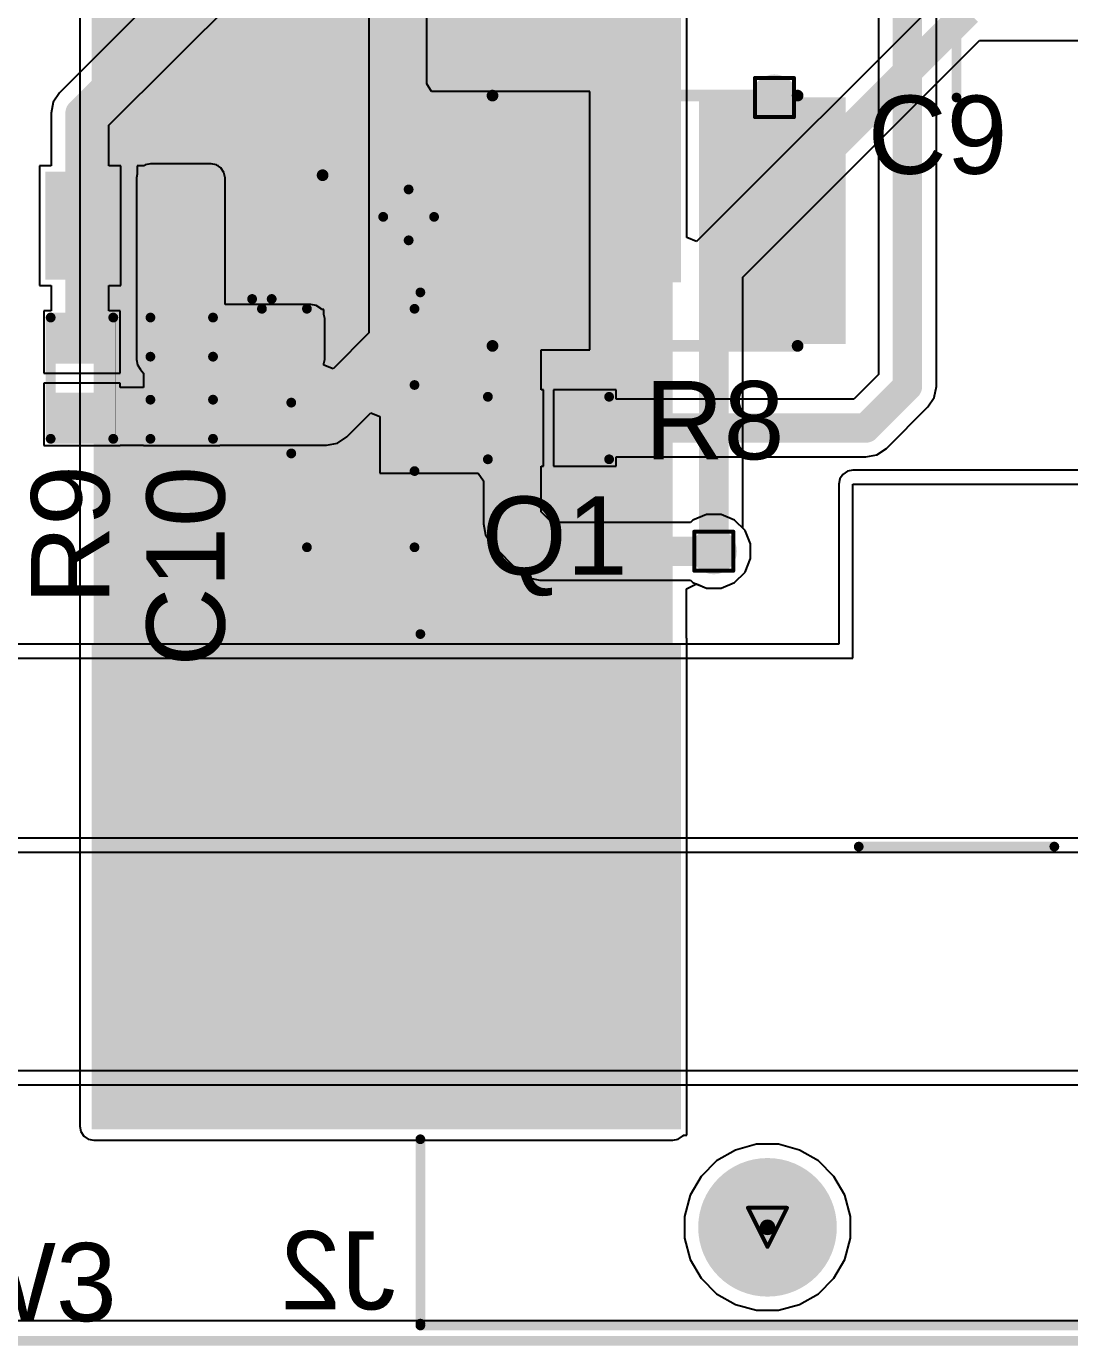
# Model space of a CAD drawing. Header units: inches. Extents: x 0 to 412, y -3 to 50.
# Drawn here: x 9.21 to 22.76, y -0.06 to 17.07 of the extents above; entities that cross this region are included whole.
import ezdxf

# ---------------------------------------------------------------- set-up
doc = ezdxf.new("R2010")
doc.units = ezdxf.units.IN
for name, color, linetype in [('Board_Outline', 56, 'Continuous'), ('Bottom Layer', 5, 'Continuous'), ('Bottom Overlay', 54, 'Continuous'), ('Bottom Paste', 16, 'Continuous'), ('Bottom Solder', 6, 'Continuous'), ('Drill Drawing', 1, 'Continuous'), ('Pad Holes', 156, 'Continuous'), ('Top Layer', 1, 'Continuous'), ('Top Overlay', 2, 'Continuous'), ('Top Paste', 8, 'Continuous'), ('Top Solder', 216, 'Continuous'), ('Via Holes', 16, 'Continuous')]:
    doc.layers.add(name, color=color, linetype=linetype)
doc.styles.add('Arial', font='', dxfattribs={"height": 0.2})
doc.styles.get('Arial').set_extended_font_data('Arial')

msp = doc.modelspace()

# ---------------------------------------------------------------- hatches: boundary and pattern name
at = {"layer": 'Bottom Layer'}
for points in [[(10.084, 2.787), (17.602, 2.787), (17.602, 20.008), (10.084, 20.008)], [(10.158, 19.948), (17.608, 19.948), (17.608, 13.848), (10.158, 13.848)], [(10.158, 8.948), (17.608, 8.948), (17.608, 2.848), (10.158, 2.848)]]:
    msp.add_hatch(color=5, dxfattribs=at).paths.add_polyline_path(points)
h = msp.add_hatch(color=5, dxfattribs=at)
edge = h.paths.add_edge_path()
edge.add_arc((18.923, 16.148), 0.3, 0, 360)
h = msp.add_hatch(color=5, dxfattribs=at)
edge = h.paths.add_edge_path()
edge.add_arc((18.136, 10.255), 0.3, 0, 360)
at = {"layer": 'Bottom Paste'}
for points in [[(10.158, 19.948), (17.608, 19.948), (17.608, 13.848), (10.158, 13.848)], [(10.158, 8.948), (17.608, 8.948), (17.608, 2.848), (10.158, 2.848)]]:
    msp.add_hatch(color=16, dxfattribs=at).paths.add_polyline_path(points)
at = {"layer": 'Bottom Solder'}
for points in [[(10.056, 20.049), (17.709, 20.049), (17.709, 13.746), (10.056, 13.746)], [(10.056, 9.049), (17.709, 9.049), (17.709, 2.746), (10.056, 2.746)]]:
    msp.add_hatch(color=6, dxfattribs=at).paths.add_polyline_path(points)
h = msp.add_hatch(color=6, dxfattribs=at)
edge = h.paths.add_edge_path()
edge.add_arc((18.833, 1.473), 0.102, 0, 360)
at = {"layer": 'Pad Holes'}
h = msp.add_hatch(color=7, dxfattribs=at)
edge = h.paths.add_edge_path()
edge.add_arc((18.833, 1.473), 0.9, 0, 360)
at = {"layer": 'Top Layer'}
h = msp.add_hatch(color=1, dxfattribs=at)
edge = h.paths.add_edge_path()
edge.add_arc((18.923, 16.148), 0.3, 0, 360)
for points in [[(14.646, 13.047), (14.646, 16.047), (16.346, 16.047), (16.346, 13.047)], [(18.046, 13.047), (18.046, 16.047), (19.746, 16.047), (19.746, 13.047)], [(9.556, 13.885), (9.556, 15.085), (10.256, 15.085), (10.256, 13.885)], [(10.82, 12.744), (11.608, 12.744), (11.608, 15.106), (10.82, 15.106)], [(10.826, 13.885), (10.826, 15.085), (11.526, 15.085), (11.526, 13.885)], [(12.096, 13.885), (12.096, 15.085), (12.796, 15.085), (12.796, 13.885)], [(10.249, 12.744), (9.614, 12.744), (9.614, 13.201), (10.249, 13.201)], [(11.544, 12.744), (10.909, 12.744), (10.909, 13.201), (11.544, 13.201)], [(11.024, 12.744), (12.903, 12.744), (12.903, 13.277), (11.024, 13.277)], [(12.897, 13.215), (12.897, 12.395), (11.977, 12.395), (11.977, 13.215)], [(10.249, 11.804), (9.614, 11.804), (9.614, 12.261), (10.249, 12.261)], [(11.544, 11.804), (10.909, 11.804), (10.909, 12.261), (11.544, 12.261)], [(14.897, 12.265), (14.897, 11.445), (13.977, 11.445), (13.977, 12.265)], [(15.291, 11.538), (15.291, 12.173), (15.748, 12.173), (15.748, 11.538)], [(16.231, 11.538), (16.231, 12.173), (16.688, 12.173), (16.688, 11.538)], [(12.897, 11.315), (12.897, 10.495), (11.977, 10.495), (11.977, 11.315)]]:
    msp.add_hatch(color=1, dxfattribs=at).paths.add_polyline_path(points)
h = msp.add_hatch(color=1, dxfattribs=at)
edge = h.paths.add_edge_path()
edge.add_arc((18.136, 10.255), 0.3, 0, 360)
at = {"layer": 'Top Paste'}
for points in [[(14.646, 13.047), (14.646, 16.047), (16.346, 16.047), (16.346, 13.047)], [(18.046, 13.047), (18.046, 16.047), (19.746, 16.047), (19.746, 13.047)], [(9.556, 13.885), (9.556, 15.085), (10.256, 15.085), (10.256, 13.885)], [(10.826, 13.885), (10.826, 15.085), (11.526, 15.085), (11.526, 13.885)], [(12.096, 13.885), (12.096, 15.085), (12.796, 15.085), (12.796, 13.885)], [(10.249, 12.744), (9.614, 12.744), (9.614, 13.201), (10.249, 13.201)], [(11.544, 12.744), (10.909, 12.744), (10.909, 13.201), (11.544, 13.201)], [(12.897, 13.215), (12.897, 12.395), (11.977, 12.395), (11.977, 13.215)], [(10.249, 11.804), (9.614, 11.804), (9.614, 12.261), (10.249, 12.261)], [(11.544, 11.804), (10.909, 11.804), (10.909, 12.261), (11.544, 12.261)], [(14.897, 12.265), (14.897, 11.445), (13.977, 11.445), (13.977, 12.265)], [(15.291, 11.538), (15.291, 12.173), (15.748, 12.173), (15.748, 11.538)], [(16.231, 11.538), (16.231, 12.173), (16.688, 12.173), (16.688, 11.538)], [(12.897, 11.315), (12.897, 10.495), (11.977, 10.495), (11.977, 11.315)]]:
    msp.add_hatch(color=8, dxfattribs=at).paths.add_polyline_path(points)
at = {"layer": 'Top Solder'}
for points in [[(14.544, 12.946), (14.544, 16.149), (16.447, 16.149), (16.447, 12.946)], [(17.944, 12.946), (17.944, 16.149), (19.847, 16.149), (19.847, 12.946)], [(9.454, 13.783), (9.454, 15.186), (10.358, 15.186), (10.358, 13.783)], [(10.724, 13.783), (10.724, 15.186), (11.628, 15.186), (11.628, 13.783)], [(11.994, 13.783), (11.994, 15.186), (12.898, 15.186), (12.898, 13.783)], [(10.304, 12.689), (9.559, 12.689), (9.559, 13.256), (10.304, 13.256)], [(11.604, 12.684), (10.849, 12.684), (10.849, 13.261), (11.604, 13.261)], [(12.998, 13.317), (12.998, 12.293), (11.875, 12.293), (11.875, 13.317)], [(14.998, 12.367), (14.998, 11.343), (13.875, 11.343), (13.875, 12.367)], [(10.304, 11.749), (9.559, 11.749), (9.559, 12.316), (10.304, 12.316)], [(11.604, 11.744), (10.849, 11.744), (10.849, 12.321), (11.604, 12.321)], [(15.236, 11.482), (15.236, 12.228), (15.803, 12.228), (15.803, 11.482)], [(16.176, 11.482), (16.176, 12.228), (16.743, 12.228), (16.743, 11.482)], [(12.998, 11.417), (12.998, 10.393), (11.875, 10.393), (11.875, 11.417)]]:
    msp.add_hatch(color=216, dxfattribs=at).paths.add_polyline_path(points)
h = msp.add_hatch(color=216, dxfattribs=at)
edge = h.paths.add_edge_path()
edge.add_arc((18.833, 1.473), 0.102, 0, 360)
at = {"layer": 'Via Holes'}
h = msp.add_hatch(color=7, dxfattribs=at)
edge = h.paths.add_edge_path()
edge.add_arc((18.923, 16.148), 0.15, 0, 360)
h = msp.add_hatch(color=7, dxfattribs=at)
edge = h.paths.add_edge_path()
edge.add_arc((18.136, 10.255), 0.15, 0, 360)

# ---------------------------------------------------------------- linework, layer by layer
at = {"layer": 'Board_Outline'}
msp.add_lwpolyline([(0, 0, 0.127, 0.127, 0), (83, 0, 0.127, 0.127, 0)], format="xyseb", dxfattribs=at)
at = {"layer": 'Bottom Layer'}
for p, q in [((17.785, 14.33), (17.785, 20.126)), ((9.903, 20.008), (9.903, 2.787)), ((21.165, 17.531), (17.912, 14.278)), ((18.511, 13.814), (21.586, 16.89)), ((21.586, 16.89), (23.033, 16.89)), ((17.912, 14.278), (17.785, 14.33)), ((18.511, 10.555), (18.511, 13.814)), ((18.541, 10.525), (18.511, 10.555)), ((18.613, 10.35), (18.541, 10.525)), ((18.613, 10.16), (18.613, 10.35)), ((18.541, 9.984), (18.613, 10.16)), ((18.406, 9.85), (18.541, 9.984)), ((17.783, 9.765), (17.91, 9.831)), ((17.91, 9.831), (18.041, 9.777)), ((18.041, 9.777), (18.231, 9.777)), ((18.231, 9.777), (18.406, 9.85)), ((17.783, 9.126), (17.783, 9.765)), ((17.785, 9.126), (17.783, 9.126)), ((17.785, 2.67), (17.785, 9.126)), ((9.903, 2.787), (9.916, 2.718)), ((9.916, 2.718), (9.956, 2.659)), ((9.956, 2.659), (10.014, 2.62)), ((10.014, 2.62), (10.084, 2.606)), ((10.084, 2.606), (17.602, 2.606)), ((17.602, 2.606), (17.672, 2.62)), ((17.672, 2.62), (17.73, 2.659)), ((17.73, 2.659), (17.738, 2.67)), ((17.738, 2.67), (17.785, 2.67)), ((18.417, 2.477), (18.171, 2.335)), ((18.691, 2.551), (18.417, 2.477)), ((18.974, 2.551), (18.691, 2.551)), ((19.249, 2.477), (18.974, 2.551)), ((19.494, 2.335), (19.249, 2.477)), ((18.171, 2.335), (17.97, 2.135)), ((19.695, 2.135), (19.494, 2.335)), ((17.97, 2.135), (17.828, 1.889)), ((19.837, 1.889), (19.695, 2.135)), ((17.828, 1.889), (17.755, 1.615)), ((19.91, 1.615), (19.837, 1.889)), ((17.755, 1.615), (17.755, 1.331)), ((19.91, 1.331), (19.91, 1.615)), ((17.755, 1.331), (17.828, 1.057)), ((19.837, 1.057), (19.91, 1.331)), ((17.828, 1.057), (17.97, 0.811)), ((19.695, 0.811), (19.837, 1.057)), ((17.97, 0.811), (18.171, 0.61)), ((19.494, 0.61), (19.695, 0.811)), ((18.171, 0.61), (18.417, 0.469)), ((19.249, 0.469), (19.494, 0.61)), ((18.417, 0.469), (18.691, 0.395)), ((18.691, 0.395), (18.974, 0.395)), ((18.974, 0.395), (19.249, 0.469)), ((24.246, 0.259), (0.259, 0.259))]:
    msp.add_line(p, q, dxfattribs=at)
for points in [[(18.136, 13.97, 0.381, 0.381, 0), (21.431, 17.265, 0.381, 0.381, 0)], [(18.136, 10.255, 0.381, 0.381, 0), (18.136, 13.97, 0.381, 0.381, 0)]]:
    msp.add_lwpolyline(points, format="xyseb", dxfattribs=at)
for points in [[(18.04, 13.97, 0.191, 0.191, 1), (18.231, 13.97, 0.191, 0.191, 1)], [(18.04, 13.97, 0.191, 0.191, 1), (18.231, 13.97, 0.191, 0.191, 1)], [(18.04, 10.255, 0.191, 0.191, 1), (18.231, 10.255, 0.191, 0.191, 1)]]:
    msp.add_lwpolyline(points, format="xyseb", close=True, dxfattribs=at)
at = {"layer": 'Bottom Overlay'}
for points in [[(21.288, 16.148, 0.127, 0.127, 0), (21.288, 18.561, 0.127, 0.127, 0)], [(14.326, 9.179, 0.127, 0.127, 0), (14.326, 13.617, 0.127, 0.127, 0)], [(20.018, 6.418, 0.127, 0.127, 0), (22.558, 6.418, 0.127, 0.127, 0)], [(14.326, 0.222, 0.127, 0.127, 0), (14.326, 2.617, 0.127, 0.127, 0)], [(14.326, 0.198, 0.127, 0.127, 0), (41.774, 0.198, 0.127, 0.127, 0)]]:
    msp.add_lwpolyline(points, format="xyseb", dxfattribs=at)
for points in [[(21.256, 16.148, 0.0635, 0.0635, 1), (21.319, 16.148, 0.0635, 0.0635, 1)], [(14.294, 13.617, 0.0635, 0.0635, 1), (14.357, 13.617, 0.0635, 0.0635, 1)], [(14.294, 9.179, 0.0635, 0.0635, 1), (14.357, 9.179, 0.0635, 0.0635, 1)], [(19.986, 6.418, 0.0635, 0.0635, 1), (20.049, 6.418, 0.0635, 0.0635, 1)], [(22.526, 6.418, 0.0635, 0.0635, 1), (22.589, 6.418, 0.0635, 0.0635, 1)], [(14.294, 2.617, 0.0635, 0.0635, 1), (14.357, 2.617, 0.0635, 0.0635, 1)], [(14.294, 0.222, 0.0635, 0.0635, 1), (14.357, 0.222, 0.0635, 0.0635, 1)], [(14.294, 0.198, 0.0635, 0.0635, 1), (14.357, 0.198, 0.0635, 0.0635, 1)]]:
    msp.add_lwpolyline(points, format="xyseb", close=True, dxfattribs=at)
at = {"layer": 'Drill Drawing'}
for points in [[(18.669, 16.402, 0.0508, 0.0508, 0), (19.177, 16.402, 0.0508, 0.0508, 0)], [(18.669, 15.894, 0.0508, 0.0508, 0), (18.669, 16.402, 0.0508, 0.0508, 0)], [(19.177, 15.894, 0.0508, 0.0508, 0), (19.177, 16.402, 0.0508, 0.0508, 0)], [(18.669, 15.894, 0.0508, 0.0508, 0), (19.177, 15.894, 0.0508, 0.0508, 0)], [(17.882, 10.509, 0.0508, 0.0508, 0), (18.39, 10.509, 0.0508, 0.0508, 0)], [(17.882, 10.001, 0.0508, 0.0508, 0), (17.882, 10.509, 0.0508, 0.0508, 0)], [(18.39, 10.001, 0.0508, 0.0508, 0), (18.39, 10.509, 0.0508, 0.0508, 0)], [(17.882, 10.001, 0.0508, 0.0508, 0), (18.39, 10.001, 0.0508, 0.0508, 0)], [(18.579, 1.727, 0.0508, 0.0508, 0), (19.087, 1.727, 0.0508, 0.0508, 0)], [(18.579, 1.727, 0.0508, 0.0508, 0), (18.833, 1.219, 0.0508, 0.0508, 0)], [(18.833, 1.219, 0.0508, 0.0508, 0), (19.087, 1.727, 0.0508, 0.0508, 0)]]:
    msp.add_lwpolyline(points, format="xyseb", dxfattribs=at)
for points in [[(18.656, 16.402, 0.0254, 0.0254, 1), (18.682, 16.402, 0.0254, 0.0254, 1)], [(18.656, 16.402, 0.0254, 0.0254, 1), (18.682, 16.402, 0.0254, 0.0254, 1)], [(19.164, 16.402, 0.0254, 0.0254, 1), (19.19, 16.402, 0.0254, 0.0254, 1)], [(19.164, 16.402, 0.0254, 0.0254, 1), (19.19, 16.402, 0.0254, 0.0254, 1)], [(18.656, 15.894, 0.0254, 0.0254, 1), (18.682, 15.894, 0.0254, 0.0254, 1)], [(18.656, 15.894, 0.0254, 0.0254, 1), (18.682, 15.894, 0.0254, 0.0254, 1)], [(19.164, 15.894, 0.0254, 0.0254, 1), (19.19, 15.894, 0.0254, 0.0254, 1)], [(19.164, 15.894, 0.0254, 0.0254, 1), (19.19, 15.894, 0.0254, 0.0254, 1)], [(17.869, 10.509, 0.0254, 0.0254, 1), (17.894, 10.509, 0.0254, 0.0254, 1)], [(17.869, 10.509, 0.0254, 0.0254, 1), (17.894, 10.509, 0.0254, 0.0254, 1)], [(18.377, 10.509, 0.0254, 0.0254, 1), (18.402, 10.509, 0.0254, 0.0254, 1)], [(18.377, 10.509, 0.0254, 0.0254, 1), (18.402, 10.509, 0.0254, 0.0254, 1)], [(17.869, 10.001, 0.0254, 0.0254, 1), (17.894, 10.001, 0.0254, 0.0254, 1)], [(17.869, 10.001, 0.0254, 0.0254, 1), (17.894, 10.001, 0.0254, 0.0254, 1)], [(18.377, 10.001, 0.0254, 0.0254, 1), (18.402, 10.001, 0.0254, 0.0254, 1)], [(18.377, 10.001, 0.0254, 0.0254, 1), (18.402, 10.001, 0.0254, 0.0254, 1)], [(18.566, 1.727, 0.0254, 0.0254, 1), (18.591, 1.727, 0.0254, 0.0254, 1)], [(18.566, 1.727, 0.0254, 0.0254, 1), (18.591, 1.727, 0.0254, 0.0254, 1)], [(19.074, 1.727, 0.0254, 0.0254, 1), (19.099, 1.727, 0.0254, 0.0254, 1)], [(19.074, 1.727, 0.0254, 0.0254, 1), (19.099, 1.727, 0.0254, 0.0254, 1)], [(18.82, 1.219, 0.0254, 0.0254, 1), (18.845, 1.219, 0.0254, 0.0254, 1)], [(18.82, 1.219, 0.0254, 0.0254, 1), (18.845, 1.219, 0.0254, 0.0254, 1)]]:
    msp.add_lwpolyline(points, format="xyseb", close=True, dxfattribs=at)
at = {"layer": 'Top Layer'}
for p, q in [((13.658, 21.19), (13.658, 13.09)), ((14.409, 16.328), (14.409, 21.19)), ((20.275, 19.232), (20.275, 12.551)), ((21.026, 12.395), (21.026, 19.232)), ((12.07, 18.64), (9.64, 16.21)), ((10.282, 15.789), (12.712, 18.219)), ((14.468, 16.225), (14.409, 16.328)), ((9.64, 16.21), (9.559, 16.088)), ((16.524, 16.225), (14.468, 16.225)), ((16.524, 12.87), (16.524, 16.225)), ((9.559, 16.088), (9.53, 15.944)), ((9.53, 15.944), (9.53, 15.262)), ((10.282, 15.262), (10.282, 15.789)), ((9.53, 15.262), (9.378, 15.262)), ((9.378, 15.262), (9.378, 13.707)), ((10.434, 15.262), (10.282, 15.262)), ((10.434, 13.707), (10.434, 15.262)), ((10.734, 15.262), (10.648, 15.262)), ((10.648, 15.262), (10.648, 15.152)), ((10.751, 15.274), (10.734, 15.262)), ((10.82, 15.287), (10.751, 15.274)), ((11.608, 15.287), (10.82, 15.287)), ((11.677, 15.274), (11.608, 15.287)), ((11.694, 15.262), (11.677, 15.274)), ((11.704, 15.262), (11.694, 15.262)), ((11.704, 15.256), (11.704, 15.262)), ((11.736, 15.234), (11.704, 15.256)), ((10.648, 15.152), (10.639, 15.106)), ((10.639, 15.106), (10.639, 12.744)), ((11.775, 15.176), (11.736, 15.234)), ((11.789, 15.106), (11.775, 15.176)), ((11.789, 13.459), (11.789, 15.106)), ((9.378, 13.707), (9.53, 13.707)), ((9.53, 13.707), (9.53, 13.379)), ((10.282, 13.379), (10.282, 13.707)), ((10.282, 13.707), (10.434, 13.707)), ((9.53, 13.379), (9.436, 13.379)), ((9.436, 13.379), (9.436, 12.566)), ((10.427, 13.379), (10.282, 13.379)), ((10.427, 12.566), (10.427, 13.379)), ((12.903, 13.459), (11.789, 13.459)), ((12.973, 13.445), (12.903, 13.459)), ((13.031, 13.406), (12.973, 13.445)), ((13.04, 13.393), (13.031, 13.406)), ((13.074, 13.393), (13.04, 13.393)), ((13.074, 13.328), (13.074, 13.393)), ((13.084, 13.277), (13.074, 13.328)), ((13.084, 12.744), (13.084, 13.277)), ((13.658, 13.09), (13.192, 12.624)), ((15.895, 12.35), (15.895, 12.87)), ((15.895, 12.87), (16.524, 12.87)), ((10.639, 12.744), (10.653, 12.675)), ((13.074, 12.693), (13.084, 12.744)), ((13.074, 12.672), (13.074, 12.693)), ((9.436, 12.566), (10.427, 12.566)), ((10.653, 12.675), (10.692, 12.616)), ((10.692, 12.616), (10.706, 12.598)), ((10.706, 12.598), (10.731, 12.566)), ((10.731, 12.566), (10.731, 12.566)), ((10.731, 12.566), (10.731, 12.439)), ((13.192, 12.624), (13.074, 12.672)), ((20.275, 12.551), (19.954, 12.231)), ((10.427, 12.439), (9.436, 12.439)), ((9.436, 12.439), (9.436, 11.626)), ((10.427, 12.383), (10.427, 12.439)), ((10.731, 12.383), (10.427, 12.383)), ((10.731, 12.439), (10.731, 12.439)), ((10.731, 12.439), (10.731, 12.383)), ((15.926, 12.35), (15.895, 12.35)), ((15.926, 11.36), (15.926, 12.35)), ((16.866, 12.35), (16.053, 12.35)), ((16.053, 12.35), (16.053, 11.36)), ((16.866, 12.231), (16.866, 12.35)), ((20.997, 12.251), (21.026, 12.395)), ((19.954, 12.231), (16.866, 12.231)), ((20.916, 12.13), (20.997, 12.251)), ((13.372, 11.742), (13.681, 12.051)), ((13.681, 12.051), (13.799, 12.003)), ((13.799, 12.003), (13.799, 11.267)), ((20.376, 11.589), (20.916, 12.13)), ((13.106, 11.632), (13.25, 11.66)), ((13.25, 11.66), (13.372, 11.742)), ((9.436, 11.626), (10.427, 11.626)), ((10.427, 11.626), (10.427, 11.632)), ((10.427, 11.632), (10.731, 11.632)), ((10.731, 11.632), (10.731, 11.626)), ((10.731, 11.626), (11.722, 11.626)), ((11.722, 11.626), (11.722, 11.632)), ((11.722, 11.632), (13.106, 11.632)), ((20.11, 11.479), (20.254, 11.508)), ((20.254, 11.508), (20.376, 11.589)), ((15.895, 10.766), (15.895, 11.36)), ((15.895, 11.36), (15.926, 11.36)), ((16.053, 11.36), (16.866, 11.36)), ((16.866, 11.36), (16.866, 11.479)), ((16.866, 11.479), (20.11, 11.479)), ((13.799, 11.267), (15.074, 11.267)), ((15.074, 11.267), (15.144, 11.169)), ((15.144, 11.169), (15.144, 10.61)), ((19.772, 11.195), (19.758, 11.125)), ((19.811, 11.253), (19.772, 11.195)), ((19.87, 11.293), (19.811, 11.253)), ((19.939, 11.306), (19.87, 11.293)), ((40.284, 11.306), (19.939, 11.306)), ((19.758, 11.125), (19.758, 9.046)), ((19.939, 8.865), (19.939, 11.125)), ((19.939, 11.125), (40.284, 11.125)), ((16.031, 10.63), (15.895, 10.766)), ((17.835, 10.63), (16.031, 10.63)), ((17.865, 10.66), (17.835, 10.63)), ((18.041, 10.733), (17.865, 10.66)), ((18.231, 10.733), (18.041, 10.733)), ((18.406, 10.66), (18.231, 10.733)), ((18.541, 10.525), (18.406, 10.66)), ((15.144, 10.61), (15.172, 10.467)), ((15.172, 10.467), (15.254, 10.345)), ((18.613, 10.35), (18.541, 10.525)), ((15.254, 10.345), (15.609, 9.989)), ((18.613, 10.16), (18.613, 10.35)), ((18.541, 9.984), (18.613, 10.16)), ((15.609, 9.989), (15.731, 9.908)), ((18.406, 9.85), (18.541, 9.984)), ((15.731, 9.908), (15.875, 9.879)), ((15.875, 9.879), (17.835, 9.879)), ((17.835, 9.879), (17.865, 9.85)), ((17.865, 9.85), (18.041, 9.777)), ((18.041, 9.777), (18.231, 9.777)), ((18.231, 9.777), (18.406, 9.85)), ((19.758, 9.046), (9.045, 9.046)), ((8.865, 8.865), (19.939, 8.865)), ((47.523, 6.528), (6.147, 6.528)), ((6.147, 6.347), (26.187, 6.347)), ((26.187, 3.505), (0.259, 3.505)), ((5.035, 3.324), (26.187, 3.324)), ((18.417, 2.477), (18.171, 2.335)), ((18.691, 2.551), (18.417, 2.477)), ((18.974, 2.551), (18.691, 2.551)), ((19.249, 2.477), (18.974, 2.551)), ((19.494, 2.335), (19.249, 2.477)), ((18.171, 2.335), (17.97, 2.135)), ((19.695, 2.135), (19.494, 2.335)), ((17.97, 2.135), (17.828, 1.889)), ((19.837, 1.889), (19.695, 2.135)), ((17.828, 1.889), (17.755, 1.615)), ((19.91, 1.615), (19.837, 1.889)), ((17.755, 1.615), (17.755, 1.331)), ((19.91, 1.331), (19.91, 1.615)), ((17.755, 1.331), (17.828, 1.057)), ((19.837, 1.057), (19.91, 1.331)), ((17.828, 1.057), (17.97, 0.811)), ((19.695, 0.811), (19.837, 1.057)), ((17.97, 0.811), (18.171, 0.61)), ((19.494, 0.61), (19.695, 0.811)), ((18.171, 0.61), (18.417, 0.469)), ((19.249, 0.469), (19.494, 0.61)), ((18.417, 0.469), (18.691, 0.395)), ((18.691, 0.395), (18.974, 0.395)), ((18.974, 0.395), (19.249, 0.469)), ((44.151, 0.259), (0.259, 0.259))]:
    msp.add_line(p, q, dxfattribs=at)
for points in [[(14.034, 12.935, 0.381, 0.381, 0), (14.034, 22.117, 0.381, 0.381, 0)], [(20.65, 12.395, 0.381, 0.381, 0), (20.65, 19.533, 0.381, 0.381, 0)], [(9.906, 15.944, 0.381, 0.381, 0), (12.446, 18.484, 0.381, 0.381, 0)], [(18.923, 14.961, 0.381, 0.381, 0), (18.923, 16.148, 0.381, 0.381, 0)], [(9.906, 14.485, 0.381, 0.381, 0), (9.906, 15.944, 0.381, 0.381, 0)], [(15.496, 14.547, 0.381, 0.381, 0), (15.519, 14.524, 0.381, 0.381, 0)], [(9.906, 12.947, 0.381, 0.381, 0), (9.906, 14.485, 0.381, 0.381, 0)], [(15.519, 11.855, 0.381, 0.381, 0), (15.519, 14.524, 0.381, 0.381, 0)], [(13.106, 12.007, 0.381, 0.381, 0), (14.034, 12.935, 0.381, 0.381, 0)], [(20.11, 11.855, 0.381, 0.381, 0), (20.65, 12.395, 0.381, 0.381, 0)], [(10.008, 12.007, 0.381, 0.381, 0), (13.106, 12.007, 0.381, 0.381, 0)], [(14.437, 11.855, 0.381, 0.381, 0), (15.519, 11.855, 0.381, 0.381, 0)], [(15.519, 11.449, 0.381, 0.381, 0), (15.519, 11.855, 0.381, 0.381, 0)], [(16.459, 11.855, 0.381, 0.381, 0), (20.11, 11.855, 0.381, 0.381, 0)], [(15.519, 11.372, 0.381, 0.381, 0), (15.519, 11.449, 0.381, 0.381, 0)], [(15.519, 10.61, 0.381, 0.381, 0), (15.519, 11.372, 0.381, 0.381, 0)], [(15.519, 10.61, 0.381, 0.381, 0), (15.875, 10.255, 0.381, 0.381, 0)], [(15.875, 10.255, 0.381, 0.381, 0), (18.136, 10.255, 0.381, 0.381, 0)]]:
    msp.add_lwpolyline(points, format="xyseb", dxfattribs=at)
for points in [[(18.828, 16.148, 0.191, 0.191, 1), (19.018, 16.148, 0.191, 0.191, 1)], [(9.811, 15.944, 0.191, 0.191, 1), (10.001, 15.944, 0.191, 0.191, 1)], [(9.811, 15.944, 0.191, 0.191, 1), (10.001, 15.944, 0.191, 0.191, 1)], [(18.828, 14.961, 0.191, 0.191, 1), (19.018, 14.961, 0.191, 0.191, 1)], [(15.401, 14.547, 0.191, 0.191, 1), (15.591, 14.547, 0.191, 0.191, 1)], [(9.811, 14.485, 0.191, 0.191, 1), (10.001, 14.485, 0.191, 0.191, 1)], [(9.811, 14.485, 0.191, 0.191, 1), (10.001, 14.485, 0.191, 0.191, 1)], [(15.424, 14.524, 0.191, 0.191, 1), (15.615, 14.524, 0.191, 0.191, 1)], [(15.424, 14.524, 0.191, 0.191, 1), (15.615, 14.524, 0.191, 0.191, 1)], [(9.811, 12.947, 0.191, 0.191, 1), (10.001, 12.947, 0.191, 0.191, 1)], [(13.939, 12.935, 0.191, 0.191, 1), (14.129, 12.935, 0.191, 0.191, 1)], [(13.939, 12.935, 0.191, 0.191, 1), (14.129, 12.935, 0.191, 0.191, 1)], [(20.555, 12.395, 0.191, 0.191, 1), (20.745, 12.395, 0.191, 0.191, 1)], [(20.555, 12.395, 0.191, 0.191, 1), (20.745, 12.395, 0.191, 0.191, 1)], [(9.912, 12.007, 0.191, 0.191, 1), (10.103, 12.007, 0.191, 0.191, 1)], [(13.011, 12.007, 0.191, 0.191, 1), (13.202, 12.007, 0.191, 0.191, 1)], [(13.011, 12.007, 0.191, 0.191, 1), (13.202, 12.007, 0.191, 0.191, 1)], [(14.341, 11.855, 0.191, 0.191, 1), (14.532, 11.855, 0.191, 0.191, 1)], [(15.424, 11.855, 0.191, 0.191, 1), (15.615, 11.855, 0.191, 0.191, 1)], [(15.424, 11.855, 0.191, 0.191, 1), (15.615, 11.855, 0.191, 0.191, 1)], [(15.424, 11.855, 0.191, 0.191, 1), (15.615, 11.855, 0.191, 0.191, 1)], [(16.364, 11.855, 0.191, 0.191, 1), (16.554, 11.855, 0.191, 0.191, 1)], [(20.015, 11.855, 0.191, 0.191, 1), (20.205, 11.855, 0.191, 0.191, 1)], [(20.015, 11.855, 0.191, 0.191, 1), (20.205, 11.855, 0.191, 0.191, 1)], [(15.424, 11.449, 0.191, 0.191, 1), (15.615, 11.449, 0.191, 0.191, 1)], [(15.424, 11.449, 0.191, 0.191, 1), (15.615, 11.449, 0.191, 0.191, 1)], [(15.424, 11.372, 0.191, 0.191, 1), (15.615, 11.372, 0.191, 0.191, 1)], [(15.424, 11.372, 0.191, 0.191, 1), (15.615, 11.372, 0.191, 0.191, 1)], [(15.424, 10.61, 0.191, 0.191, 1), (15.615, 10.61, 0.191, 0.191, 1)], [(15.424, 10.61, 0.191, 0.191, 1), (15.615, 10.61, 0.191, 0.191, 1)], [(15.78, 10.255, 0.191, 0.191, 1), (15.97, 10.255, 0.191, 0.191, 1)], [(15.78, 10.255, 0.191, 0.191, 1), (15.97, 10.255, 0.191, 0.191, 1)], [(18.04, 10.255, 0.191, 0.191, 1), (18.231, 10.255, 0.191, 0.191, 1)]]:
    msp.add_lwpolyline(points, format="xyseb", close=True, dxfattribs=at)
at = {"layer": 'Top Overlay'}
for points in [[(13.056, 15.139, 0.152, 0.152, 0), (13.056, 19.381, 0.152, 0.152, 0)], [(15.262, 16.173, 0.152, 0.152, 0), (19.224, 16.173, 0.152, 0.152, 0)], [(14.173, 14.293, 0.127, 0.127, 0), (14.173, 14.954, 0.127, 0.127, 0)], [(13.843, 14.598, 0.127, 0.127, 0), (14.503, 14.598, 0.127, 0.127, 0)], [(12.141, 13.531, 0.127, 0.127, 0), (12.268, 13.404, 0.127, 0.127, 0)], [(12.141, 13.531, 0.127, 0.127, 0), (12.395, 13.531, 0.127, 0.127, 0)], [(12.268, 13.404, 0.127, 0.127, 0), (12.395, 13.531, 0.127, 0.127, 0)], [(12.852, 13.404, 0.127, 0.127, 0), (14.249, 13.404, 0.127, 0.127, 0)], [(14.249, 12.414, 0.127, 0.127, 0), (14.249, 13.404, 0.127, 0.127, 0)], [(9.525, 11.715, 0.127, 0.127, 0), (9.525, 13.29, 0.127, 0.127, 0)], [(9.525, 13.29, 0.127, 0.127, 0), (10.338, 13.29, 0.127, 0.127, 0)], [(10.338, 11.715, 0.127, 0.127, 0), (10.338, 13.29, 0.127, 0.127, 0)], [(10.363, 11.69, 0.00323, 0.00323, 0), (10.363, 13.316, 0.00323, 0.00323, 0)], [(10.82, 13.29, 0.127, 0.127, 0), (11.633, 13.29, 0.127, 0.127, 0)], [(10.82, 12.782, 0.127, 0.127, 0), (10.82, 13.29, 0.127, 0.127, 0)], [(11.633, 12.782, 0.127, 0.127, 0), (11.633, 13.29, 0.127, 0.127, 0)], [(15.262, 12.922, 0.152, 0.152, 0), (19.224, 12.922, 0.152, 0.152, 0)], [(10.82, 11.715, 0.127, 0.127, 0), (10.82, 12.223, 0.127, 0.127, 0)], [(11.633, 11.715, 0.127, 0.127, 0), (11.633, 12.223, 0.127, 0.127, 0)], [(12.649, 11.525, 0.127, 0.127, 0), (12.649, 12.185, 0.127, 0.127, 0)], [(15.202, 12.261, 0.127, 0.127, 0), (16.777, 12.261, 0.127, 0.127, 0)], [(15.202, 11.449, 0.127, 0.127, 0), (15.202, 12.261, 0.127, 0.127, 0)], [(16.777, 11.449, 0.127, 0.127, 0), (16.777, 12.261, 0.127, 0.127, 0)], [(9.525, 11.715, 0.127, 0.127, 0), (10.338, 11.715, 0.127, 0.127, 0)], [(10.82, 11.715, 0.127, 0.127, 0), (11.633, 11.715, 0.127, 0.127, 0)], [(15.202, 11.449, 0.127, 0.127, 0), (16.777, 11.449, 0.127, 0.127, 0)], [(14.249, 10.306, 0.127, 0.127, 0), (14.249, 11.296, 0.127, 0.127, 0)], [(15.177, 11.423, 0.00323, 0.00323, 0), (16.802, 11.423, 0.00323, 0.00323, 0)], [(12.852, 10.306, 0.127, 0.127, 0), (14.249, 10.306, 0.127, 0.127, 0)]]:
    msp.add_lwpolyline(points, format="xyseb", dxfattribs=at)
for points in [[(15.224, 16.173, 0.0762, 0.0762, 1), (15.3, 16.173, 0.0762, 0.0762, 1)], [(19.186, 16.173, 0.0762, 0.0762, 1), (19.262, 16.173, 0.0762, 0.0762, 1)], [(13.018, 15.139, 0.0762, 0.0762, 1), (13.094, 15.139, 0.0762, 0.0762, 1)], [(14.141, 14.954, 0.0635, 0.0635, 1), (14.205, 14.954, 0.0635, 0.0635, 1)], [(13.811, 14.598, 0.0635, 0.0635, 1), (13.875, 14.598, 0.0635, 0.0635, 1)], [(14.472, 14.598, 0.0635, 0.0635, 1), (14.535, 14.598, 0.0635, 0.0635, 1)], [(14.141, 14.293, 0.0635, 0.0635, 1), (14.205, 14.293, 0.0635, 0.0635, 1)], [(12.109, 13.531, 0.0635, 0.0635, 1), (12.173, 13.531, 0.0635, 0.0635, 1)], [(12.109, 13.531, 0.0635, 0.0635, 1), (12.173, 13.531, 0.0635, 0.0635, 1)], [(12.363, 13.531, 0.0635, 0.0635, 1), (12.427, 13.531, 0.0635, 0.0635, 1)], [(12.363, 13.531, 0.0635, 0.0635, 1), (12.427, 13.531, 0.0635, 0.0635, 1)], [(12.236, 13.404, 0.0635, 0.0635, 1), (12.3, 13.404, 0.0635, 0.0635, 1)], [(12.236, 13.404, 0.0635, 0.0635, 1), (12.3, 13.404, 0.0635, 0.0635, 1)], [(12.821, 13.404, 0.0635, 0.0635, 1), (12.884, 13.404, 0.0635, 0.0635, 1)], [(14.218, 13.404, 0.0635, 0.0635, 1), (14.281, 13.404, 0.0635, 0.0635, 1)], [(14.218, 13.404, 0.0635, 0.0635, 1), (14.281, 13.404, 0.0635, 0.0635, 1)], [(9.493, 13.29, 0.0635, 0.0635, 1), (9.557, 13.29, 0.0635, 0.0635, 1)], [(9.493, 13.29, 0.0635, 0.0635, 1), (9.557, 13.29, 0.0635, 0.0635, 1)], [(10.306, 13.29, 0.0635, 0.0635, 1), (10.37, 13.29, 0.0635, 0.0635, 1)], [(10.306, 13.29, 0.0635, 0.0635, 1), (10.37, 13.29, 0.0635, 0.0635, 1)], [(10.362, 13.316, 0.00161, 0.00161, 1), (10.364, 13.316, 0.00161, 0.00161, 1)], [(10.789, 13.29, 0.0635, 0.0635, 1), (10.852, 13.29, 0.0635, 0.0635, 1)], [(10.789, 13.29, 0.0635, 0.0635, 1), (10.852, 13.29, 0.0635, 0.0635, 1)], [(11.601, 13.29, 0.0635, 0.0635, 1), (11.665, 13.29, 0.0635, 0.0635, 1)], [(11.601, 13.29, 0.0635, 0.0635, 1), (11.665, 13.29, 0.0635, 0.0635, 1)], [(15.224, 12.922, 0.0762, 0.0762, 1), (15.3, 12.922, 0.0762, 0.0762, 1)], [(19.186, 12.922, 0.0762, 0.0762, 1), (19.262, 12.922, 0.0762, 0.0762, 1)], [(10.789, 12.782, 0.0635, 0.0635, 1), (10.852, 12.782, 0.0635, 0.0635, 1)], [(11.601, 12.782, 0.0635, 0.0635, 1), (11.665, 12.782, 0.0635, 0.0635, 1)], [(14.218, 12.414, 0.0635, 0.0635, 1), (14.281, 12.414, 0.0635, 0.0635, 1)], [(10.789, 12.223, 0.0635, 0.0635, 1), (10.852, 12.223, 0.0635, 0.0635, 1)], [(11.601, 12.223, 0.0635, 0.0635, 1), (11.665, 12.223, 0.0635, 0.0635, 1)], [(12.617, 12.185, 0.0635, 0.0635, 1), (12.681, 12.185, 0.0635, 0.0635, 1)], [(15.17, 12.261, 0.0635, 0.0635, 1), (15.234, 12.261, 0.0635, 0.0635, 1)], [(15.17, 12.261, 0.0635, 0.0635, 1), (15.234, 12.261, 0.0635, 0.0635, 1)], [(16.745, 12.261, 0.0635, 0.0635, 1), (16.808, 12.261, 0.0635, 0.0635, 1)], [(16.745, 12.261, 0.0635, 0.0635, 1), (16.808, 12.261, 0.0635, 0.0635, 1)], [(9.493, 11.715, 0.0635, 0.0635, 1), (9.557, 11.715, 0.0635, 0.0635, 1)], [(9.493, 11.715, 0.0635, 0.0635, 1), (9.557, 11.715, 0.0635, 0.0635, 1)], [(10.306, 11.715, 0.0635, 0.0635, 1), (10.37, 11.715, 0.0635, 0.0635, 1)], [(10.306, 11.715, 0.0635, 0.0635, 1), (10.37, 11.715, 0.0635, 0.0635, 1)], [(10.362, 11.69, 0.00161, 0.00161, 1), (10.364, 11.69, 0.00161, 0.00161, 1)], [(10.789, 11.715, 0.0635, 0.0635, 1), (10.852, 11.715, 0.0635, 0.0635, 1)], [(10.789, 11.715, 0.0635, 0.0635, 1), (10.852, 11.715, 0.0635, 0.0635, 1)], [(11.601, 11.715, 0.0635, 0.0635, 1), (11.665, 11.715, 0.0635, 0.0635, 1)], [(11.601, 11.715, 0.0635, 0.0635, 1), (11.665, 11.715, 0.0635, 0.0635, 1)], [(12.617, 11.525, 0.0635, 0.0635, 1), (12.681, 11.525, 0.0635, 0.0635, 1)], [(15.17, 11.449, 0.0635, 0.0635, 1), (15.234, 11.449, 0.0635, 0.0635, 1)], [(15.17, 11.449, 0.0635, 0.0635, 1), (15.234, 11.449, 0.0635, 0.0635, 1)], [(16.745, 11.449, 0.0635, 0.0635, 1), (16.808, 11.449, 0.0635, 0.0635, 1)], [(16.745, 11.449, 0.0635, 0.0635, 1), (16.808, 11.449, 0.0635, 0.0635, 1)], [(14.218, 11.296, 0.0635, 0.0635, 1), (14.281, 11.296, 0.0635, 0.0635, 1)], [(15.176, 11.423, 0.00161, 0.00161, 1), (15.177, 11.423, 0.00161, 0.00161, 1)], [(16.801, 11.423, 0.00161, 0.00161, 1), (16.803, 11.423, 0.00161, 0.00161, 1)], [(12.821, 10.306, 0.0635, 0.0635, 1), (12.884, 10.306, 0.0635, 0.0635, 1)], [(14.218, 10.306, 0.0635, 0.0635, 1), (14.281, 10.306, 0.0635, 0.0635, 1)], [(14.218, 10.306, 0.0635, 0.0635, 1), (14.281, 10.306, 0.0635, 0.0635, 1)]]:
    msp.add_lwpolyline(points, format="xyseb", close=True, dxfattribs=at)

# ---------------------------------------------------------------- texts
at = {"layer": 'Bottom Overlay', "style": 'Arial', "text_generation_flag": 2}
msp.add_text('J2', height=1.016, dxfattribs=at).set_placement((14.004, 0.407))
at = {"layer": 'Top Overlay', "style": 'Arial'}
for s, p in [('C9', (20.134, 15.157)), ('R8', (17.238, 11.449)), ('Q1', (15.122, 9.95))]:
    msp.add_text(s, height=1.016, dxfattribs=at).set_placement(p)
for s, rotation, p in [('R9', 90, (10.287, 9.561)), ('C10', 90, (11.785, 8.757)), ('SW3', 360, (7.307, 0.254))]:
    msp.add_text(s, height=1.016, rotation=rotation, dxfattribs=at).set_placement(p)

doc.saveas('drawing.dxf')
